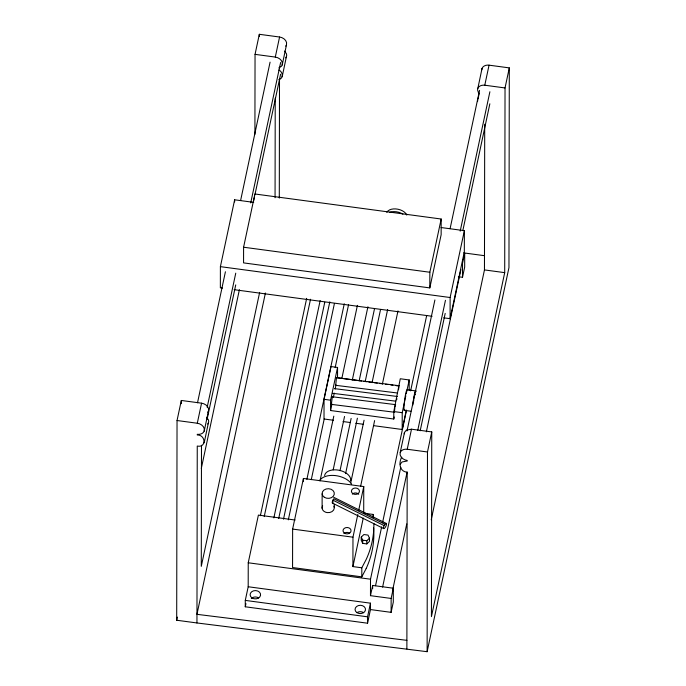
<?xml version="1.0" encoding="UTF-8"?>
<svg xmlns="http://www.w3.org/2000/svg" width="686" height="686" viewBox="0 0 686 686"><rect width="100%" height="100%" fill="white"/><g stroke="black" fill="none" stroke-linecap="round" stroke-linejoin="round"><path stroke-width="1.03" d="M334.279 507.366L334.279 504.304M333.525 420.269L324.015 418.992L324.049 399.312L331.021 366.564L337.555 367.447L330.583 400.187L330.558 410.52L393.781 419.017L393.79 411.557L400.281 378.758L409.199 379.95L409.182 390.454M373.673 425.663L402.202 429.496L402.219 412.689L404.311 402.888M196.951 622.957L176.696 620.238L177.039 420.518L181.318 400.461L201.564 403.179C205.286 403.625 209.642 406.927 208.467 411.077L204.196 431.134C203.099 433.792 199.909 434.658 197.276 434.307L197.276 434.984C205.749 434.718 206.615 448.027 197.259 446.054L196.951 622.957L427.129 651.7L508.961 267.609L509.304 67.888L489.049 65.17C486.391 64.818 483.158 65.684 482.052 68.377L477.533 89.849L478.494 92.782M181.31 403.66L181.318 400.461M201.495 445.283L201.281 566.353L259.642 292.399M253.691 202.361L234.638 199.798L220.395 266.648L220.36 287.82L222.478 288.103M234.638 201.916L234.638 199.798M243.59 247.217L243.564 262.884L429.813 287.906L441.149 234.681L441.175 219.023L254.926 193.992L243.59 247.217L429.839 272.248L429.813 287.906M248.195 586.753L370.466 603.174L370.449 609.571L367.55 623.214L245.271 606.784L245.288 600.396L248.195 586.753L248.238 562.777L258.39 515.1L295.134 520.031M254.909 134.336L255.046 54.357L259.325 34.3L279.571 37.018C283.292 37.464 287.648 40.766 286.474 44.916L282.203 64.973L281.483 66.208L278.859 67.888M259.317 36.435L259.325 34.3M275.06 197.748L275.232 98.107M279.296 198.1L279.502 79.13M363.709 512.819L363.76 486.563L303.418 478.459L292.63 529.077L292.562 567.545L361.796 576.849L366.213 568.462M303.409 481.606L303.418 478.459M322.111 508.275L322.137 493.997M337.555 367.447L337.538 377.78L361.591 381.013M373.87 523.512A127.159 100.748 0.1 0 1 366.221 559.407L361.814 567.794L352.921 566.593L352.973 537.189L357.818 514.457M361.256 537.078L361.248 540.276L362.705 543.372L366.813 543.921L369.462 541.383L369.471 538.184L368.013 535.089L363.914 534.54L361.256 537.078L362.714 540.174L362.705 543.372M361.796 576.849L361.814 567.794M366.813 543.921L366.813 540.722L369.471 538.184M367.55 623.214L367.559 616.817L370.466 603.174M370.449 609.571L391.114 612.349L391.14 598.449L370.474 595.671L370.509 579.198L381.648 526.882M372.652 588.648L372.661 585.441L393.318 588.219L393.301 602.119L391.114 612.349M373.175 517.458L373.175 514.44L364.789 513.317M406.875 648.982L407.184 472.208C399.501 471.634 398.48 462.853 401.696 457.193M427.129 651.7L427.481 451.98L431.751 431.923L411.497 429.196L406.378 430.156L404.5 432.412L400.221 452.468C399.038 456.67 403.445 460.014 407.21 460.46L407.21 461.009L402.082 461.961L400.204 464.216M431.751 431.923L431.434 616.62L504.707 272.642L505.033 87.945L509.304 67.888M443.739 317.832L450.093 318.69L450.127 297.518L464.371 230.668L441.081 227.538M462.501 277.29L462.518 263.39L464.705 253.16L464.679 267.06L462.501 277.29L458.368 276.732M464.371 230.668L464.328 251.839L450.093 318.69M431.228 519.799L484.462 269.915L484.71 124.243M394.561 410.768L394.844 407.921M396.697 399.792L396.842 398.549M412.809 405.092L413.083 402.468A10.479 1.063 -82.4 0 1 415.553 390.891L415.827 390.917A10.479 1.063 -82.4 0 1 415.999 391.637M398.506 389.794L398.926 386.955M413.598 401.25L413.769 400.032M204.196 431.134C205.371 426.984 201.015 423.674 197.294 423.236L177.039 420.518M204.171 442.882L208.69 421.427L208.45 419.961L206.606 417.234M282.203 64.973C283.378 60.822 279.022 57.513 275.3 57.075L255.046 54.357M278.842 79.636C283.79 78.47 283.026 71.747 278.859 70.049M282.178 76.721L286.697 55.266L286.456 53.8L284.613 51.073M404.251 433.826L404.5 432.412M481.804 69.792L482.052 68.377M477.507 101.597L477.756 100.182M394.99 406.961L395.445 404.894M393.781 419.017L394.193 416.968M197.508 402.785L225.42 271.767M240.606 200.501L270.078 62.152M197.294 423.236L201.564 403.179M275.3 57.075L279.571 37.018M207.172 407.312L235.752 273.157M250.707 202.936L280.634 62.495M207.155 419.06L235.727 284.904M253.597 201.058L254.489 196.865M254.935 194.773L280.608 74.242M201.298 468.478L239.397 289.672M176.696 620.238L177.365 617.1M265.413 293.008L196.959 614.33L406.892 640.347M260.38 515.709L306.676 298.359M264.221 516.601L310.518 299.25M245.271 606.784L245.948 603.646M273.86 517.896L320.165 300.545M278.688 518.539L324.761 302.243M283.507 519.191L329.812 301.84M288.326 519.842L334.408 303.538M306.874 479.334L344.278 303.787M311.29 479.651L324.221 418.94M335.154 367.653L348.531 304.841M330.558 410.52L331.87 404.38M333.396 397.22L334.271 393.129M335.137 389.039L336.011 384.94M320.01 480.929L333.808 416.136M341.825 378.509L357.415 305.356M333.182 469.799L344.535 416.496M352.33 379.924L367.919 306.762M340.007 470.699L351.138 418.434M359.155 380.799L374.522 308.674M345.59 473.606L357.389 418.203M365.184 381.613L380.55 309.48M350.709 482.918L364.06 420.244M372.069 382.634L387.65 309.515M360.596 486.391L374.616 420.587M382.402 384.023L397.983 310.904M358.692 510.324L363.76 486.563M352.921 566.593L363.263 518.041M429.839 272.248L441.175 219.023M404.526 401.876L405.812 395.813M406.249 393.79L409.199 379.95M402.202 429.496L406.335 410.057M382.539 522.698L406.395 410.743M410.631 390.866L426.675 315.526M370.474 595.671L372.661 585.441M406.995 430.962L434.898 299.962M450.085 228.695L479.557 90.363M477.971 99.178L479.257 93.159M375.534 585.715L400.761 467.312M400.221 452.468C401.336 449.776 404.56 448.901 407.227 449.261L411.497 429.196M477.782 88.434C478.888 85.741 482.112 84.867 484.779 85.218L489.049 65.17M382.599 587.122L407.124 472.011M417.774 430.259L445.454 300.305M460.195 231.139L489.89 91.752M420.184 430.782L445.188 313.399M462.827 230.607L489.847 103.8M392.701 589.849L406.738 523.924M426.358 431.828L460.915 269.624M391.14 598.449L393.318 588.219M331.741 403.642L331.467 404.388L394.622 412.252M414.747 395.23L415.013 394.527A6.989 0.703 -82.4 0 1 415.382 394.501M335.728 385.052L336.457 377.677L399.509 385.781M285.753 46.159L286.474 44.916M285.736 57.907L286.456 56.664M207.747 412.32L208.467 411.077M207.729 424.068L208.45 422.825M395.659 404.654L332.324 396.765L331.372 404.38M335.514 385.292L397.357 392.992M334.408 388.628L397.357 396.482M332.693 393.31L395.651 401.156M484.779 85.218L505.033 87.945M463.642 252.885L484.539 255.698M484.462 269.915L504.707 272.642M220.395 266.648L450.127 297.518M234.123 289.672L432.094 316.272M363.683 381.296L366.813 381.716M368.905 381.999L372.044 382.419M374.136 382.702L377.274 383.122M379.367 383.405L382.505 383.826M385.635 384.246L387.727 384.529M390.866 384.949L392.958 385.232M396.096 385.652L398.189 385.935M415.827 390.917L406.944 389.742A10.479 1.063 -82.4 0 0 404.474 401.319L404.2 403.943A10.479 1.063 -82.4 0 0 404.826 409.679M324.049 399.312L330.583 400.187M404.191 410.331L410.888 411.231M393.79 411.557L402.219 412.689M343.034 421.547L350.426 422.542M355.708 423.245L363.108 424.24M407.227 449.261L427.481 451.98M292.63 529.077L352.973 537.189M362.714 540.174L366.813 540.722M248.238 562.777L370.509 579.198M245.288 600.396L367.559 616.817M333.67 497.281L386.347 523.478M384.975 524.25L333.773 498.791L332.753 500.514A2.898 0.935 -63.6 0 0 332.924 503.087L332.924 500.163L384.126 525.622M332.393 503.07L383.594 528.537M336.552 377.677L336.629 378.458M332.418 396.774L332.496 397.554M373.175 514.44L373.467 517.15M373.638 528.023L373.853 532.568A127.159 100.748 0.1 0 1 366.204 568.462M357.235 612.452A5.239 4.15 0.1 0 1 363.606 612.641M251.308 598.475A5.239 4.15 0.1 0 1 258.691 597.926M343.935 533.562A4.013 3.181 0.1 0 1 349.586 533.142M324.615 475.544A13.274 7.983 12 0 1 338.97 470.236A13.274 7.983 12 0 1 350.649 480.689M389.597 212.351A10.479 6.303 12 0 1 402.888 214.143M386.835 212.42A10.479 6.303 12 0 1 387.873 211.014L389.519 209.916A10.479 6.303 12 0 1 404.131 211.88L405.769 213.423A10.479 6.303 12 0 1 406.798 215.095M333.928 506.131A6.114 4.845 0.1 0 1 327.179 512.596L325.653 512.228A6.114 4.845 0.1 0 1 322.634 505.805M319.796 480.354A17.467 10.513 12 0 1 335.403 475.578A17.467 10.513 12 0 1 351.609 484.05M352.347 494.074A4.013 3.181 0.1 0 1 358.709 494.263M414.147 397.786A6.989 0.703 -82.4 0 1 414.455 396.345M384.289 525.296L383.954 525.973A2.898 0.935 -63.6 0 0 383.517 528.417A2.898 0.935 -63.6 0 0 384.88 527.886L385.275 527.345A2.898 0.935 -63.6 0 0 386.51 523.941A2.898 0.935 -63.6 0 0 385.069 524.13L384.289 525.296M344.475 533.142A4.013 3.181 0.1 0 0 351 531.221A4.013 3.181 0.1 0 0 345.633 527.706A4.013 3.181 0.1 0 0 344.475 533.142M356.943 612.641A5.239 4.15 0.1 0 0 365.449 610.137A5.239 4.15 0.1 0 0 358.452 605.558A5.239 4.15 0.1 0 0 356.943 612.641M252.019 597.926A5.239 4.15 0.1 0 0 260.526 595.422A5.239 4.15 0.1 0 0 253.528 590.835A5.239 4.15 0.1 0 0 252.019 597.926M352.887 493.654A4.013 3.181 0.1 0 0 359.413 491.733A4.013 3.181 0.1 0 0 354.045 488.218A4.013 3.181 0.1 0 0 352.887 493.654M324.324 497.273A6.114 4.845 0.1 0 0 334.245 494.349A6.114 4.845 0.1 0 0 326.09 488.998A6.114 4.845 0.1 0 0 324.324 497.273"/></g></svg>
